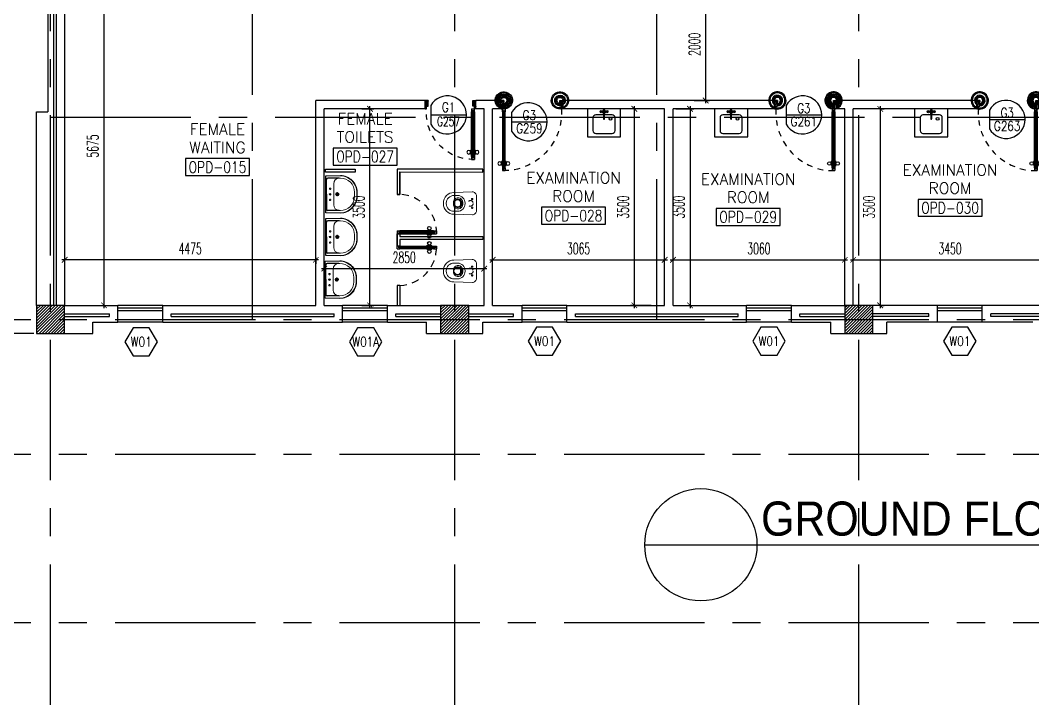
# Model space of a CAD drawing. Extents: x 417819.9 to 417911.9, y 43448 to 43539.2.
# Drawn here: x 417830.92 to 417848.96, y 43460.01 to 43472.2 of the extents above; entities that cross this region are included whole.
import ezdxf
from ezdxf.enums import TextEntityAlignment as Align

# ---------------------------------------------------------------- set-up
doc = ezdxf.new("R2010")
doc.units = 0
doc.header["$MEASUREMENT"] = 0
doc.header["$PDMODE"] = 3
doc.header["$PDSIZE"] = 0.1
for name, pattern in [('CENTERX2', [4, 2.5, -0.5, 0.5, -0.5]), ('DASHED', [0.75, 0.5, -0.25]), ('HIDDEN', [0.375, 0.25, -0.125]), ('HIDDEN2', [0.1875, 0.125, -0.0625])]:
    doc.linetypes.add(name, pattern=pattern)
doc.layers.get('0').update_dxf_attribs({"linetype": 'CONTINUOUS'})
doc.layers.get('DEFPOINTS').update_dxf_attribs({"linetype": 'CONTINUOUS'})
for name, color, linetype in [('A-JEERI', 3, 'CONTINUOUS'), ('AX-DIM', 4, 'CONTINUOUS'), ('AXES', 11, 'CENTERX2'), ('COL', 2, 'CONTINUOUS'), ('DIM', 4, 'CONTINUOUS'), ('DOOR', 4, 'CONTINUOUS'), ('DOOR-CR', 2, 'CONTINUOUS'), ('DOOR-NO', 3, 'CONTINUOUS'), ('FIX', 3, 'CONTINUOUS'), ('HAT', 8, 'CONTINUOUS'), ('INSUL', 7, 'CONTINUOUS'), ('ME-FIX', 3, 'CONTINUOUS'), ('PART', 9, 'CONTINUOUS'), ('RM-BOX', 2, 'CONTINUOUS'), ('RM-NAME', 2, 'CONTINUOUS'), ('RM-NO', 2, 'CONTINUOUS'), ('TXT', 2, 'CONTINUOUS'), ('TXT1', 2, 'CONTINUOUS'), ('WALL', 2, 'CONTINUOUS'), ('WIN', 5, 'CONTINUOUS'), ('WIN-BOX', 3, 'CONTINUOUS'), ('WIN-NO', 5, 'CONTINUOUS')]:
    doc.layers.add(name, color=color, linetype=linetype)
doc.styles.add('ROMANS', font='ROMANS.shx', dxfattribs={"width": 0.6})
doc.styles.add('TTXT', font='swisse.ttf', dxfattribs={"width": 0.6})
doc.dimstyles.new('STANDARD in', dxfattribs={"dimtxt": 0.2, "dimasz": 0.1, "dimexe": 0.07, "dimexo": 0.05, "dimgap": 0.1, "dimtad": 1, "dimdec": 0, "dimlfac": 1000, "dimzin": 0, "dimdsep": 46, "dimtxsty": 'ROMANS', "dimblk": 'ARCHTICK', "dimcen": 0.05, "dimdle": 0.05, "dimclrd": 4, "dimclre": 4, "dimclrt": 2, "dimadec": 0, "dimazin": 0, "dimtfac": 1, "dimtdec": 0, "dimtmove": 2, "dimatfit": 3, "dimfxl": 0, "dimtolj": 1, "dimtzin": 0, "dimarcsym": 0})

# ---------------------------------------------------------------- blocks, each defined once
blk = doc.blocks.new('_ARCHTICK')
at = {"color": 0, "linetype": 'ByBlock', "const_width": 0.15}
blk.add_lwpolyline([(-0.5, -0.5), (0.5, 0.5)], dxfattribs=at)
blk = doc.blocks.new('*D138')
at = {"layer": 'AX-DIM', "color": 4, "lineweight": -2}
for p, q in [((417821.305, 43466.574), (417821.305, 43525.994)), ((417831.157, 43525.944), (417821.235, 43525.944)), ((417831.157, 43466.624), (417821.235, 43466.624))]:
    blk.add_line(p, q, dxfattribs=at)
at = {"layer": 'DEFPOINTS', "color": 0}
for p in [(417821.305, 43525.944), (417831.207, 43525.944), (417831.207, 43466.624)]:
    blk.add_point(p, dxfattribs=at)
at = {"layer": 'AX-DIM', "color": 4, "lineweight": -2, "xscale": 0.1, "yscale": 0.1, "zscale": 0.1}
for p, rotation in [((417821.305, 43525.944), 90), ((417821.305, 43466.624), 270)]:
    blk.add_blockref('_ARCHTICK', p, dxfattribs=dict(at, rotation=rotation))
at = {"layer": 'AX-DIM', "color": 2, "insert": (417821.105, 43496.284), "char_height": 0.2, "attachment_point": 5, "rotation": 90, "style": 'ROMANS'}
blk.add_mtext('\\A1;59320', dxfattribs=at)
blk = doc.blocks.new('*D139')
at = {"layer": 'AX-DIM', "color": 4, "lineweight": -2}
for p, q in [((417831.157, 43466.624), (417821.235, 43466.624)), ((417821.305, 43461.349), (417821.305, 43466.674)), ((417829.71, 43461.399), (417821.235, 43461.399))]:
    blk.add_line(p, q, dxfattribs=at)
at = {"layer": 'DEFPOINTS', "color": 0}
for p in [(417821.305, 43466.624), (417831.207, 43466.624), (417829.76, 43461.399)]:
    blk.add_point(p, dxfattribs=at)
at = {"layer": 'AX-DIM', "color": 4, "lineweight": -2, "xscale": 0.1, "yscale": 0.1, "zscale": 0.1}
for p, rotation in [((417821.305, 43466.624), 90), ((417821.305, 43461.399), 270)]:
    blk.add_blockref('_ARCHTICK', p, dxfattribs=dict(at, rotation=rotation))
at = {"layer": 'AX-DIM', "color": 2, "insert": (417821.105, 43464.012), "char_height": 0.2, "attachment_point": 5, "rotation": 90, "style": 'ROMANS'}
blk.add_mtext('\\A1;5225', dxfattribs=at)
blk = doc.blocks.new('WW1')
at = {"layer": 'WIN-BOX'}
blk.add_lwpolyline([(144, -250), (289, 0), (144, 250), (-144, 250), (-289, 0), (-144, -250)], close=True, dxfattribs=at)
at = {"layer": 'WIN-NO', "style": 'ROMANS', "width": 0.8}
blk.add_attdef('W00', text='', height=170, dxfattribs=at).set_placement((0, 0), align=Align.MIDDLE)
blk = doc.blocks.new('*X130')
at = {"color": 0}
for p, q in [((24139, 10669), (24631, 11161)), ((24139, 10722), (24578, 11161)), ((24139, 10775), (24525, 11161)), ((24139, 10828), (24472, 11161)), ((24139, 10881), (24419, 11161)), ((24139, 10934), (24366, 11161)), ((24139, 10987), (24313, 11161)), ((24139, 11040), (24260, 11161)), ((24139, 11093), (24207, 11161)), ((24139, 11146), (24154, 11161)), ((24184, 10661), (24639, 11116)), ((24237, 10661), (24639, 11063)), ((24290, 10661), (24639, 11010)), ((24344, 10661), (24639, 10957)), ((24397, 10661), (24639, 10904)), ((24450, 10661), (24639, 10851)), ((24503, 10661), (24639, 10798)), ((24556, 10661), (24639, 10745)), ((24609, 10661), (24639, 10692))]:
    blk.add_line(p, q, dxfattribs=at)
blk = doc.blocks.new('COL50')
at = {"layer": 'COL'}
blk.add_lwpolyline([(-250, 250), (-250, -250), (250, -250), (250, 250)], close=True, dxfattribs=at)
blk = doc.blocks.new('*X129')
at = {"color": 0}
for p, q in [((31339, 10709), (31791, 11161)), ((31339, 10762), (31738, 11161)), ((31339, 10815), (31685, 11161)), ((31339, 10868), (31632, 11161)), ((31339, 10922), (31579, 11161)), ((31339, 10975), (31526, 11161)), ((31339, 11028), (31473, 11161)), ((31339, 11081), (31420, 11161)), ((31339, 11134), (31367, 11161)), ((31344, 10661), (31839, 11156)), ((31397, 10661), (31839, 11103)), ((31450, 10661), (31839, 11050)), ((31503, 10661), (31839, 10997)), ((31556, 10661), (31839, 10944)), ((31609, 10661), (31839, 10891)), ((31662, 10661), (31839, 10838)), ((31715, 10661), (31839, 10785)), ((31768, 10661), (31839, 10732)), ((31821, 10661), (31839, 10679))]:
    blk.add_line(p, q, dxfattribs=at)
blk = doc.blocks.new('RM1')
at = {"layer": 'RM-BOX'}
blk.add_lwpolyline([(570, -200), (-570, -200), (-570, -500), (570, -500)], close=True, dxfattribs=at)
at = {"layer": 'RM-NAME', "style": 'ROMANS'}
for tag, p in [('ROOMNAME1', (0, 324)), ('ROOMNAME2', (0, 0))]:
    blk.add_attdef(tag, text='', height=200, dxfattribs=at).set_placement(p, align=Align.MIDDLE)
at = {"layer": 'RM-NO', "style": 'ROMANS', "width": 0.8}
blk.add_attdef('ROOMNO', text='', height=200, dxfattribs=at).set_placement((0, -350), align=Align.MIDDLE)
blk = doc.blocks.new('WC')
at = {"layer": 'FIX', "lineweight": 20}
for p, q in [((339, 5), (339, -5)), ((395, 76), (490, 60)), ((475, 141), (538, 141)), ((534, 24), (540, 0)), ((540, 0), (534, -24)), ((674, 5), (674, -5)), ((490, -60), (395, -76)), ((538, -141), (475, -141)), ((213, -204), (210, -204))]:
    blk.add_line(p, q, dxfattribs=at)
at = {"layer": 'FIX', "linetype": 'Continuous', "lineweight": 20}
blk.add_line((420, -47), (420, 45), dxfattribs=at)
at = {"layer": 'FIX', "lineweight": 20}
for points in [[(210, -204, -0.414214), (137, -131), (137, 0), (137, 131, -0.414214), (210, 204)], [(727, -5), (727, 5, 0.414214), (538, 194), (210, 204)], [(727, 5), (727, -5, -0.414214), (538, -194), (210, -204)]]:
    blk.add_lwpolyline(points, format="xyb", dxfattribs=at)
at = {"layer": 'FIX', "linetype": 'HIDDEN2', "lineweight": 20, "ltscale": 0.3}
blk.add_circle((245, 0), 49.8, dxfattribs=at)
at = {"layer": 'FIX', "linetype": 'HIDDEN', "lineweight": 20, "ltscale": 0.05}
for centre in [(213, 78), (213, -77)]:
    blk.add_circle(centre, 11.6, dxfattribs=at)
at = {"layer": 'FIX', "lineweight": 20}
for centre, radius, start, end in [((475, 5), 136, 90, 180), ((464, -18), 82, 51.0758, 71.504), ((473, -7), 68.2, 27.1532, 51.0758), ((538, 5), 136, 360, 90), ((475, -5), 136, 180, 270), ((464, 18), 82, 288.496, 308.9242), ((473, 7), 68.2, 308.9242, 332.8468), ((538, -5), 136, 270, 0)]:
    blk.add_arc(centre, radius, start, end, dxfattribs=at)
at = {"layer": 'FIX', "linetype": 'Continuous', "lineweight": 20}
for centre, start, end in [((443, 46), 88.3879, 182.3338), ((442, -46), 177.6662, 271.6121)]:
    blk.add_arc(centre, 22.3, start, end, dxfattribs=at)
blk = doc.blocks.new('DOOR90')
at = {"layer": 'DOOR', "color": 7, "linetype": 'ByBlock'}
for p, q in [((-150, 0), (0, 0)), ((-150, 0), (-150, -25)), ((0, -50), (-114, 0)), ((0, -50), (-40, 0)), ((0, -50), (0, 0)), ((-1000, -25), (-1050, -25)), ((-1050, -75), (-1050, -25)), ((-1050, -25), (-1050, -75)), ((-1000, -75), (-1050, -75)), ((-1000, -42), (-1020, -42)), ((-1020, -42), (-1020, -58)), ((-1000, -58), (-1020, -58)), ((-1000, -25), (-1000, -42)), ((-1000, -58), (-1000, -75)), ((-878, -18), (-968, -18)), ((-968, -25), (-968, -18)), ((-968, -75), (-968, -82)), ((-878, -82), (-968, -82)), ((-955, -9), (-890, -9)), ((-955, -18), (-955, -9)), ((-955, -18), (-890, -18)), ((-955, -82), (-890, -82)), ((-955, -82), (-955, -91)), ((-955, -91), (-890, -91)), ((-890, -18), (-890, -9)), ((-890, -82), (-890, -91)), ((-878, -25), (-878, -18)), ((-878, -75), (-878, -82)), ((-200, -25), (-150, -25)), ((-200, -42), (-200, -25)), ((-180, -42), (-200, -42)), ((-200, -58), (-180, -58)), ((-200, -75), (-200, -58)), ((-150, -75), (-200, -75)), ((-180, -58), (-180, -42)), ((-150, -25), (-100, -25)), ((-150, -75), (-150, -25)), ((-100, -25), (-100, -50)), ((0, -50), (-100, -37)), ((-100, -50), (0, -50)), ((-150, -875), (-100, -875)), ((-150, -900), (-150, -875)), ((-150, -900), (0, -900)), ((0, -900), (-150, -900)), ((0, -850), (-114, -900)), ((-100, -875), (-100, -850)), ((0, -850), (-100, -863)), ((-100, -850), (0, -850)), ((0, -850), (-40, -900)), ((0, -850), (0, -900))]:
    blk.add_line(p, q, dxfattribs=at)
at = {"layer": 'DOOR', "linetype": 'ByBlock'}
for p, q in [((-200, -25), (-1000, -25)), ((-200, -42), (-1000, -42)), ((-200, -58), (-1000, -58)), ((-1000, -75), (-200, -75))]:
    blk.add_line(p, q, dxfattribs=at)
at = {"layer": 'DOOR', "color": 7, "linetype": 'ByBlock'}
for centre in [(-923, 24), (-923, -124)]:
    blk.add_circle(centre, 32.4, dxfattribs=at)
for centre, radius, start, end in [((0, -50), 154, 161.1053, 166.2858), ((0, -50), 94.4, 148.0182, 180), ((0, -50), 134, 158.1598, 169.28), ((0, -50), 114, 154.0838, 167.3774), ((0, -50), 74.4, 137.7764, 180), ((0, -50), 54.4, 113.2074, 180), ((0, -50), 34.4, 90, 180), ((0, -50), 14.4, 90, 180), ((0, -850), 154, 193.7142, 198.8947), ((0, -850), 134, 190.72, 201.8402), ((0, -850), 94.4, 180, 211.9818), ((0, -850), 74.4, 180, 222.2236), ((0, -850), 54.4, 180, 246.7926), ((0, -850), 34.4, 180, 270), ((0, -850), 14.4, 180, 270)]:
    blk.add_arc(centre, radius, start, end, dxfattribs=at)
at = {"layer": 'DOOR', "linetype": 'HIDDEN', "ltscale": 0.5}
blk.add_arc((-222, -50), 828, 178.2701, 275.003, dxfattribs=at)
blk = doc.blocks.new('A$C74DC60CF')
at = {"layer": 'DOOR', "color": 0, "linetype": 'ByBlock'}
for p, q in [((65, 1155), (65, 1090)), ((74, 1155), (65, 1155)), ((74, 1090), (65, 1090)), ((74, 1078), (74, 1168)), ((81, 1168), (74, 1168)), ((74, 1155), (74, 1090)), ((81, 1200), (81, 1250)), ((131, 1250), (81, 1250)), ((81, 1250), (131, 1250)), ((81, 1200), (98, 1200)), ((98, 1200), (98, 1220)), ((98, 1220), (114, 1220)), ((114, 1200), (114, 1220)), ((114, 1200), (131, 1200)), ((131, 1200), (131, 1250)), ((131, 1168), (138, 1168)), ((138, 1078), (138, 1168)), ((138, 1155), (138, 1090)), ((138, 1155), (147, 1155)), ((138, 1090), (147, 1090)), ((147, 1155), (147, 1090)), ((81, 1078), (74, 1078)), ((131, 1078), (138, 1078)), ((98, 200), (81, 200)), ((81, 200), (81, 150)), ((98, 180), (98, 200)), ((131, 200), (114, 200)), ((114, 200), (114, 180)), ((131, 150), (131, 200)), ((56, 150), (56, 0)), ((56, 150), (81, 150)), ((106, 0), (56, 0)), ((131, 150), (81, 150)), ((81, 150), (81, 100)), ((81, 100), (106, 100)), ((114, 180), (98, 180)), ((106, 100), (106, 0)), ((1131, 100), (1106, 100)), ((1106, 100), (1106, 0)), ((1131, 150), (1131, 100)), ((1156, 150), (1131, 150)), ((1156, 150), (1156, 0)), ((1156, 0), (1156, 150)), ((1106, 0), (1156, 0))]:
    blk.add_line(p, q, dxfattribs=at)
at = {"layer": 'DOOR', "linetype": 'ByBlock'}
for p, q in [((81, 200), (81, 1200)), ((98, 200), (98, 1200)), ((114, 200), (114, 1200)), ((131, 1200), (131, 200))]:
    blk.add_line(p, q, dxfattribs=at)
at = {"layer": 'DOOR', "color": 9, "linetype": 'ByBlock'}
for p, q in [((106, 0), (56, 114)), ((106, 0), (56, 40)), ((106, 0), (93, 100)), ((1106, 0), (1156, 114)), ((1106, 0), (1119, 100)), ((1106, 0), (1156, 40))]:
    blk.add_line(p, q, dxfattribs=at)
at = {"layer": 'DOOR', "color": 0, "linetype": 'ByBlock'}
for centre in [(32, 1123), (179, 1123)]:
    blk.add_circle(centre, 32.4, dxfattribs=at)
at = {"layer": 'DOOR', "linetype": 'HIDDEN', "ltscale": 0.5}
blk.add_arc((106, 223), 1028, 355.9414, 91.3941, dxfattribs=at)
at = {"layer": 'DOOR', "color": 9, "linetype": 'ByBlock'}
for centre, radius, start, end in [((106, 0), 154, 103.7142, 108.8947), ((106, 0), 134, 100.72, 111.8402), ((106, 0), 114, 102.6226, 115.9162), ((106, 0), 94.4, 90, 121.9818), ((106, 0), 74.4, 90, 132.2236), ((106, 0), 54.4, 90, 156.7926), ((106, 0), 34.4, 90, 180), ((106, 0), 14.4, 90, 180), ((1106, 0), 94.4, 58.0182, 90), ((1106, 0), 74.4, 47.7764, 90), ((1106, 0), 54.4, 23.2074, 90), ((1106, 0), 34.4, 0, 90), ((1106, 0), 14.4, 0, 90), ((1106, 0), 134, 68.1598, 79.28), ((1106, 0), 154, 71.1053, 76.2858)]:
    blk.add_arc(centre, radius, start, end, dxfattribs=at)
blk = doc.blocks.new('DD1')
at = {"layer": 'DOOR-CR'}
blk.add_line((-316, 0), (316, 0), dxfattribs=at)
blk.add_lwpolyline([(-316, -166, 3.820224), (-316, 166)], format="xyb", close=True, dxfattribs=at)
at = {"layer": 'DOOR-NO', "color": 255, "style": 'ROMANS'}
for tag, width, p in [('G', 0.8, (-22, 156)), ('0000', 0.7, (-22, -136))]:
    blk.add_attdef(tag, text='', height=196, dxfattribs=dict(at, width=width)).set_placement(p, align=Align.MIDDLE)
blk = doc.blocks.new('*X128')
at = {"color": 0}
for p, q in [((38539, 10697), (39003, 11161)), ((38539, 10750), (38950, 11161)), ((38539, 10803), (38897, 11161)), ((38539, 10856), (38844, 11161)), ((38539, 10909), (38791, 11161)), ((38539, 10962), (38738, 11161)), ((38539, 11015), (38685, 11161)), ((38539, 11068), (38632, 11161)), ((38539, 11121), (38579, 11161)), ((38556, 10661), (39039, 11144)), ((38609, 10661), (39039, 11091)), ((38662, 10661), (39039, 11038)), ((38715, 10661), (39039, 10985)), ((38768, 10661), (39039, 10932)), ((38822, 10661), (39039, 10879)), ((38875, 10661), (39039, 10826)), ((38928, 10661), (39039, 10773)), ((38981, 10661), (39039, 10720)), ((39034, 10661), (39039, 10667))]:
    blk.add_line(p, q, dxfattribs=at)
blk = doc.blocks.new('W')
at = {"layer": 'WIN-NO'}
blk.add_blockref('WW1', (0, -337), dxfattribs=at).add_auto_attribs({'W00': 'W01'})
blk = doc.blocks.new('LAV-003')
at = {"layer": 'FIX', "linetype": 'ByBlock'}
blk.add_line((-328, -25), (328, -25), dxfattribs=at)
at = {"layer": 'FIX', "linetype": 'Continuous', "lineweight": 20}
for p, q in [((-328, -285), (-328, -25)), ((0, -165), (-187, -165)), ((0, -165), (187, -165)), ((328, -285), (328, -25)), ((-288, -285), (-288, -265)), ((287, -285), (287, -265)), ((0, -535), (-38, -535)), ((0, -535), (38, -535)), ((0, -575), (-38, -575)), ((0, -575), (38, -575))]:
    blk.add_line(p, q, dxfattribs=at)
at = {"layer": 'FIX', "linetype": 'ByBlock', "ltscale": 0.3}
for p, q in [((-288, -265), (-288, -60)), ((0, -35), (-262, -35)), ((0, -35), (262, -35)), ((287, -265), (287, -60))]:
    blk.add_line(p, q, dxfattribs=at)
at = {"layer": 'FIX', "lineweight": 20}
for p, q in [((-16, -101), (15, -101)), ((0, -85), (0, -116))]:
    blk.add_line(p, q, dxfattribs=at)
at = {"layer": 'FIX', "linetype": 'DASHED', "lineweight": 20, "ltscale": 0.04}
for p, q in [((-36, -230), (37, -230)), ((0, -194), (0, -266))]:
    blk.add_line(p, q, dxfattribs=at)
at = {"layer": 'FIX', "linetype": 'Continuous', "lineweight": 20}
blk.add_lwpolyline([(295, -25), (0, -25), (-328, -25), (-334, -285, 0.414214), (-38, -582), (0, -582), (38, -582, 0.414214), (334, -285), (328, -25), (0, -25)], format="xyb", dxfattribs=at)
at = {"layer": 'FIX', "linetype": 'HIDDEN', "lineweight": 20, "ltscale": 0.05}
for centre in [(-100, -101), (100, -101)]:
    blk.add_circle(centre, 12.4, dxfattribs=at)
at = {"layer": 'FIX', "lineweight": 20}
for centre, radius in [((0, -101), 15.5), ((0, -230), 29.5), ((0, -230), 22.5)]:
    blk.add_circle(centre, radius, dxfattribs=at)
at = {"layer": 'FIX', "linetype": 'ByBlock', "ltscale": 0.3}
for centre, start, end in [((-262, -60), 90, 180), ((262, -60), 0, 90)]:
    blk.add_arc(centre, 25, start, end, dxfattribs=at)
at = {"layer": 'FIX', "linetype": 'Continuous', "lineweight": 20}
for centre, radius, start, end in [((-187, -265), 100, 90, 180), ((187, -265), 100, 0, 90), ((-38, -285), 290, 180, 270), ((-38, -285), 250, 180, 270), ((38, -285), 290, 270, 0), ((38, -285), 250, 270, 0)]:
    blk.add_arc(centre, radius, start, end, dxfattribs=at)
blk = doc.blocks.new('*D350')
at = {"layer": 'DEFPOINTS', "color": 0}
for p in [(417831.707, 43468.022), (417831.707, 43467.935), (417836.182, 43468.022)]:
    blk.add_point(p, dxfattribs=at)
at = {"layer": 'DIM', "color": 4, "lineweight": -2}
for p, q in [((417836.232, 43467.935), (417831.657, 43467.935)), ((417831.707, 43467.972), (417831.707, 43467.865)), ((417836.182, 43467.972), (417836.182, 43467.865))]:
    blk.add_line(p, q, dxfattribs=at)
at = {"layer": 'DIM', "color": 4, "lineweight": -2, "xscale": 0.1, "yscale": 0.1, "zscale": 0.1, "rotation": 180}
blk.add_blockref('_ARCHTICK', (417831.707, 43467.935), dxfattribs=at)
at = {"layer": 'DIM', "color": 4, "lineweight": -2, "xscale": 0.1, "yscale": 0.1, "zscale": 0.1}
blk.add_blockref('_ARCHTICK', (417836.182, 43467.935), dxfattribs=at)
at = {"layer": 'DIM', "color": 2, "insert": (417833.944, 43468.135), "char_height": 0.2, "attachment_point": 5, "style": 'ROMANS'}
blk.add_mtext('\\A1;4475', dxfattribs=at)
blk = doc.blocks.new('*D501')
at = {"layer": 'DEFPOINTS', "color": 0}
for p in [(417839.182, 43467.779), (417836.332, 43467.333), (417839.182, 43467.355)]:
    blk.add_point(p, dxfattribs=at)
at = {"layer": 'DIM', "color": 4, "lineweight": -2}
for p, q in [((417836.282, 43467.779), (417839.232, 43467.779)), ((417836.332, 43467.383), (417836.332, 43467.849)), ((417839.182, 43467.405), (417839.182, 43467.849))]:
    blk.add_line(p, q, dxfattribs=at)
at = {"layer": 'DIM', "color": 4, "lineweight": -2, "xscale": 0.1, "yscale": 0.1, "zscale": 0.1, "rotation": 180}
blk.add_blockref('_ARCHTICK', (417836.332, 43467.779), dxfattribs=at)
at = {"layer": 'DIM', "color": 4, "lineweight": -2, "xscale": 0.1, "yscale": 0.1, "zscale": 0.1}
blk.add_blockref('_ARCHTICK', (417839.182, 43467.779), dxfattribs=at)
at = {"layer": 'DIM', "color": 2, "insert": (417837.757, 43467.979), "char_height": 0.2, "attachment_point": 5, "style": 'ROMANS'}
blk.add_mtext('\\A1;2850', dxfattribs=at)
blk = doc.blocks.new('*D351')
at = {"layer": 'DEFPOINTS', "color": 0}
for p in [(417831.877, 43472.799), (417831.877, 43467.124), (417832.408, 43467.124)]:
    blk.add_point(p, dxfattribs=at)
at = {"layer": 'DIM', "color": 4, "lineweight": -2}
for p, q in [((417831.927, 43472.799), (417832.478, 43472.799)), ((417832.408, 43472.849), (417832.408, 43467.074)), ((417831.927, 43467.124), (417832.478, 43467.124))]:
    blk.add_line(p, q, dxfattribs=at)
at = {"layer": 'DIM', "color": 4, "lineweight": -2, "xscale": 0.1, "yscale": 0.1, "zscale": 0.1}
for p, rotation in [((417832.408, 43472.799), 90), ((417832.408, 43467.124), 270)]:
    blk.add_blockref('_ARCHTICK', p, dxfattribs=dict(at, rotation=rotation))
at = {"layer": 'DIM', "color": 2, "insert": (417832.208, 43469.962), "char_height": 0.2, "attachment_point": 5, "rotation": 90, "style": 'ROMANS'}
blk.add_mtext('\\A1;5675', dxfattribs=at)
blk = doc.blocks.new('*D352')
at = {"layer": 'DEFPOINTS', "color": 0}
for p in [(417836.954, 43470.624), (417837.147, 43470.624), (417836.954, 43467.124)]:
    blk.add_point(p, dxfattribs=at)
at = {"layer": 'DIM', "color": 4, "lineweight": -2}
for p, q in [((417837.004, 43470.624), (417837.217, 43470.624)), ((417837.147, 43467.074), (417837.147, 43470.674)), ((417837.004, 43467.124), (417837.217, 43467.124))]:
    blk.add_line(p, q, dxfattribs=at)
at = {"layer": 'DIM', "color": 4, "lineweight": -2, "xscale": 0.1, "yscale": 0.1, "zscale": 0.1}
for p, rotation in [((417837.147, 43470.624), 90), ((417837.147, 43467.124), 270)]:
    blk.add_blockref('_ARCHTICK', p, dxfattribs=dict(at, rotation=rotation))
at = {"layer": 'DIM', "color": 2, "insert": (417836.947, 43468.874), "char_height": 0.2, "attachment_point": 5, "rotation": 90, "style": 'ROMANS'}
blk.add_mtext('\\A1;3500', dxfattribs=at)
blk = doc.blocks.new('*D503')
at = {"layer": 'DEFPOINTS', "color": 0}
for p in [(417842.397, 43467.935), (417842.397, 43467.678), (417839.332, 43467.124)]:
    blk.add_point(p, dxfattribs=at)
at = {"layer": 'DIM', "color": 4, "lineweight": -2}
for p, q in [((417839.282, 43467.935), (417842.447, 43467.935)), ((417839.332, 43467.174), (417839.332, 43468.005)), ((417842.397, 43467.728), (417842.397, 43468.005))]:
    blk.add_line(p, q, dxfattribs=at)
at = {"layer": 'DIM', "color": 4, "lineweight": -2, "xscale": 0.1, "yscale": 0.1, "zscale": 0.1, "rotation": 180}
blk.add_blockref('_ARCHTICK', (417839.332, 43467.935), dxfattribs=at)
at = {"layer": 'DIM', "color": 4, "lineweight": -2, "xscale": 0.1, "yscale": 0.1, "zscale": 0.1}
blk.add_blockref('_ARCHTICK', (417842.397, 43467.935), dxfattribs=at)
at = {"layer": 'DIM', "color": 2, "insert": (417840.864, 43468.135), "char_height": 0.2, "attachment_point": 5, "style": 'ROMANS'}
blk.add_mtext('\\A1;3065', dxfattribs=at)
blk = doc.blocks.new('*D502')
at = {"layer": 'DEFPOINTS', "color": 0}
for p in [(417842.207, 43470.624), (417841.857, 43467.124), (417842.207, 43467.124)]:
    blk.add_point(p, dxfattribs=at)
at = {"layer": 'DIM', "color": 4, "lineweight": -2}
for p, q in [((417842.157, 43470.624), (417841.787, 43470.624)), ((417841.857, 43470.674), (417841.857, 43467.074)), ((417842.157, 43467.124), (417841.787, 43467.124))]:
    blk.add_line(p, q, dxfattribs=at)
at = {"layer": 'DIM', "color": 4, "lineweight": -2, "xscale": 0.1, "yscale": 0.1, "zscale": 0.1}
for p, rotation in [((417841.857, 43470.624), 90), ((417841.857, 43467.124), 270)]:
    blk.add_blockref('_ARCHTICK', p, dxfattribs=dict(at, rotation=rotation))
at = {"layer": 'DIM', "color": 2, "insert": (417841.657, 43468.874), "char_height": 0.2, "attachment_point": 5, "rotation": 90, "style": 'ROMANS'}
blk.add_mtext('\\A1;3500', dxfattribs=at)
blk = doc.blocks.new('*D353')
at = {"layer": 'DEFPOINTS', "color": 0}
for p in [(417842.547, 43470.624), (417842.547, 43467.124), (417842.85, 43467.124)]:
    blk.add_point(p, dxfattribs=at)
at = {"layer": 'DIM', "color": 4, "lineweight": -2}
for p, q in [((417842.597, 43470.624), (417842.92, 43470.624)), ((417842.85, 43470.674), (417842.85, 43467.074)), ((417842.597, 43467.124), (417842.92, 43467.124))]:
    blk.add_line(p, q, dxfattribs=at)
at = {"layer": 'DIM', "color": 4, "lineweight": -2, "xscale": 0.1, "yscale": 0.1, "zscale": 0.1}
for p, rotation in [((417842.85, 43470.624), 90), ((417842.85, 43467.124), 270)]:
    blk.add_blockref('_ARCHTICK', p, dxfattribs=dict(at, rotation=rotation))
at = {"layer": 'DIM', "color": 2, "insert": (417842.65, 43468.874), "char_height": 0.2, "attachment_point": 5, "rotation": 90, "style": 'ROMANS'}
blk.add_mtext('\\A1;3500', dxfattribs=at)
blk = doc.blocks.new('*D504')
at = {"layer": 'DEFPOINTS', "color": 0}
for p in [(417845.607, 43467.935), (417842.547, 43467.584), (417845.607, 43467.282)]:
    blk.add_point(p, dxfattribs=at)
at = {"layer": 'DIM', "color": 4, "lineweight": -2}
for p, q in [((417842.497, 43467.935), (417845.657, 43467.935)), ((417842.547, 43467.634), (417842.547, 43468.005)), ((417845.607, 43467.332), (417845.607, 43468.005))]:
    blk.add_line(p, q, dxfattribs=at)
at = {"layer": 'DIM', "color": 4, "lineweight": -2, "xscale": 0.1, "yscale": 0.1, "zscale": 0.1, "rotation": 180}
blk.add_blockref('_ARCHTICK', (417842.547, 43467.935), dxfattribs=at)
at = {"layer": 'DIM', "color": 4, "lineweight": -2, "xscale": 0.1, "yscale": 0.1, "zscale": 0.1}
blk.add_blockref('_ARCHTICK', (417845.607, 43467.935), dxfattribs=at)
at = {"layer": 'DIM', "color": 2, "insert": (417844.077, 43468.135), "char_height": 0.2, "attachment_point": 5, "style": 'ROMANS'}
blk.add_mtext('\\A1;3060', dxfattribs=at)
blk = doc.blocks.new('*D354')
at = {"layer": 'DEFPOINTS', "color": 0}
for p in [(417849.207, 43467.935), (417845.757, 43467.591), (417849.207, 43467.591)]:
    blk.add_point(p, dxfattribs=at)
at = {"layer": 'DIM', "color": 4, "lineweight": -2}
for p, q in [((417845.707, 43467.935), (417849.257, 43467.935)), ((417845.757, 43467.641), (417845.757, 43468.005)), ((417849.207, 43467.641), (417849.207, 43468.005))]:
    blk.add_line(p, q, dxfattribs=at)
at = {"layer": 'DIM', "color": 4, "lineweight": -2, "xscale": 0.1, "yscale": 0.1, "zscale": 0.1, "rotation": 180}
blk.add_blockref('_ARCHTICK', (417845.757, 43467.935), dxfattribs=at)
at = {"layer": 'DIM', "color": 4, "lineweight": -2, "xscale": 0.1, "yscale": 0.1, "zscale": 0.1}
blk.add_blockref('_ARCHTICK', (417849.207, 43467.935), dxfattribs=at)
at = {"layer": 'DIM', "color": 2, "insert": (417847.482, 43468.135), "char_height": 0.2, "attachment_point": 5, "style": 'ROMANS'}
blk.add_mtext('\\A1;3450', dxfattribs=at)
blk = doc.blocks.new('*D355')
at = {"layer": 'DEFPOINTS', "color": 0}
for p in [(417846.199, 43470.624), (417846.199, 43467.124), (417846.238, 43467.124)]:
    blk.add_point(p, dxfattribs=at)
at = {"layer": 'DIM', "color": 4, "lineweight": -2}
for p, q in [((417846.238, 43470.674), (417846.238, 43467.074)), ((417846.249, 43470.624), (417846.308, 43470.624)), ((417846.249, 43467.124), (417846.308, 43467.124))]:
    blk.add_line(p, q, dxfattribs=at)
at = {"layer": 'DIM', "color": 4, "lineweight": -2, "xscale": 0.1, "yscale": 0.1, "zscale": 0.1}
for p, rotation in [((417846.238, 43470.624), 90), ((417846.238, 43467.124), 270)]:
    blk.add_blockref('_ARCHTICK', p, dxfattribs=dict(at, rotation=rotation))
at = {"layer": 'DIM', "color": 2, "insert": (417846.038, 43468.874), "char_height": 0.2, "attachment_point": 5, "rotation": 90, "style": 'ROMANS'}
blk.add_mtext('\\A1;3500', dxfattribs=at)
blk = doc.blocks.new('A$C180A3EE7')
at = {"layer": 'ME-FIX'}
blk.add_lwpolyline([(0.593, 0), (0.593, 0.5), (0, 0.5), (0, 0)], dxfattribs=at)
blk.add_lwpolyline([(0.309, 0.107), (0.443, 0.107, 0.414214), (0.493, 0.157), (0.493, 0.388, 0.414214), (0.443, 0.438), (0.15, 0.438, 0.414214), (0.1, 0.388), (0.1, 0.157, 0.414214), (0.15, 0.107), (0.284, 0.107)], format="xyb", dxfattribs=at)
blk.add_lwpolyline([(0.28, 0.019), (0.312, 0.019), (0.306, 0.174, 1), (0.286, 0.174)], format="xyb", close=True, dxfattribs=at)
for centre, radius in [((0.182, 0.177), 0.0255), ((0.247, 0.05), 0.0217), ((0.247, 0.05), 0.014), ((0.346, 0.05), 0.0217), ((0.346, 0.05), 0.014)]:
    blk.add_circle(centre, radius, dxfattribs=at)
blk = doc.blocks.new('A$C16F26542')
at = {"layer": 'COL', "xscale": 0.001000000047497451, "yscale": 0.0009999999892897904, "zscale": 0.001}
blk.add_blockref('COL50', (0.25, 0.25), dxfattribs=at)
blk = doc.blocks.new('*D710')
at = {"layer": 'DEFPOINTS', "color": 0}
for p in [(417842.874, 43472.774), (417843.129, 43472.774), (417842.874, 43470.774)]:
    blk.add_point(p, dxfattribs=at)
at = {"layer": 'DIM', "color": 4, "lineweight": -2}
for p, q in [((417842.924, 43472.774), (417843.199, 43472.774)), ((417843.129, 43470.724), (417843.129, 43472.824)), ((417842.924, 43470.774), (417843.199, 43470.774))]:
    blk.add_line(p, q, dxfattribs=at)
at = {"layer": 'DIM', "color": 4, "lineweight": -2, "xscale": 0.1, "yscale": 0.1, "zscale": 0.1}
for p, rotation in [((417843.129, 43472.774), 90), ((417843.129, 43470.774), 270)]:
    blk.add_blockref('_ARCHTICK', p, dxfattribs=dict(at, rotation=rotation))
at = {"layer": 'DIM', "color": 2, "insert": (417842.929, 43471.774), "char_height": 0.2, "attachment_point": 5, "rotation": 90, "style": 'ROMANS'}
blk.add_mtext('\\A1;2000', dxfattribs=at)

msp = doc.modelspace()

# ---------------------------------------------------------------- linework, layer by layer
at = {"layer": 'AXES'}
for p, q in [((417831.4566, 43460.01), (417831.4566, 43538.4875)), ((417838.6566, 43460.01), (417838.6566, 43538.4875)), ((417845.8566, 43460.01), (417845.8566, 43538.4875)), ((417835.0566, 43466.8743), (417835.0566, 43525.6943)), ((417842.2566, 43466.8743), (417842.2566, 43525.6943)), ((417831.4566, 43470.4743), (417889.6966, 43470.4743)), ((417820.6052, 43466.8743), (417890.8966, 43466.8743)), ((417820.6052, 43464.4743), (417889.6966, 43464.4743)), ((417820.6052, 43464.4743), (417898.0966, 43464.4743)), ((417820.6052, 43461.4743), (417887.8966, 43461.4743)), ((417820.6052, 43461.4743), (417887.8966, 43461.4743))]:
    msp.add_line(p, q, dxfattribs=at)
at = {"layer": 'DOOR', "color": 9, "linetype": 'ByBlock'}
for p, q in [((417837.6316, 43468.4493), (417837.6816, 43468.4493)), ((417837.6316, 43468.4493), (417837.6316, 43468.3993)), ((417837.6816, 43468.4323), (417837.6616, 43468.4323)), ((417837.6616, 43468.4323), (417837.6616, 43468.4163)), ((417837.6616, 43468.4163), (417837.6816, 43468.4163)), ((417838.2816, 43468.4493), (417837.6816, 43468.4493)), ((417837.6816, 43468.4493), (417837.6816, 43468.4323)), ((417837.6816, 43468.4323), (417838.2816, 43468.4323)), ((417837.6816, 43468.4163), (417838.2816, 43468.4163)), ((417837.6816, 43468.4163), (417837.6816, 43468.3993)), ((417838.1593, 43468.4565), (417838.2493, 43468.4565)), ((417838.1593, 43468.4493), (417838.1593, 43468.4565)), ((417838.2367, 43468.4655), (417838.1719, 43468.4655)), ((417838.1719, 43468.4565), (417838.1719, 43468.4655)), ((417838.2367, 43468.4565), (417838.1719, 43468.4565)), ((417838.2367, 43468.4565), (417838.2367, 43468.4655)), ((417838.2493, 43468.4493), (417838.2493, 43468.4565)), ((417838.2816, 43468.4493), (417838.3316, 43468.4493)), ((417838.2816, 43468.4323), (417838.2816, 43468.4493)), ((417838.2816, 43468.4323), (417838.3016, 43468.4323)), ((417838.2816, 43468.4163), (417838.3016, 43468.4163)), ((417838.2816, 43468.3993), (417838.2816, 43468.4163)), ((417838.3016, 43468.4163), (417838.3016, 43468.4323)), ((417838.3316, 43468.4493), (417838.3316, 43468.3993)), ((417838.3316, 43468.3993), (417838.3316, 43468.4493)), ((417837.6816, 43468.3993), (417838.2816, 43468.3993)), ((417838.1593, 43468.3993), (417838.1593, 43468.3921)), ((417838.1593, 43468.3921), (417838.2493, 43468.3921)), ((417838.2367, 43468.3921), (417838.1719, 43468.3921)), ((417838.1719, 43468.3921), (417838.1719, 43468.3831)), ((417838.2367, 43468.3831), (417838.1719, 43468.3831)), ((417838.2367, 43468.3921), (417838.2367, 43468.3831)), ((417838.2493, 43468.3993), (417838.2493, 43468.3921)), ((417838.2816, 43468.3993), (417838.3316, 43468.3993)), ((417837.6316, 43468.1308), (417837.6316, 43468.1808)), ((417837.6316, 43468.1308), (417837.6816, 43468.1308)), ((417837.6616, 43468.1638), (417837.6816, 43468.1638)), ((417837.6616, 43468.1478), (417837.6616, 43468.1638)), ((417837.6816, 43468.1478), (417837.6616, 43468.1478)), ((417837.6816, 43468.1808), (417838.2816, 43468.1808)), ((417837.6816, 43468.1638), (417837.6816, 43468.1808)), ((417837.6816, 43468.1638), (417838.2816, 43468.1638)), ((417837.6816, 43468.1478), (417838.2816, 43468.1478)), ((417837.6816, 43468.1308), (417837.6816, 43468.1478)), ((417838.2816, 43468.1308), (417837.6816, 43468.1308)), ((417838.1593, 43468.188), (417838.2493, 43468.188)), ((417838.1593, 43468.1808), (417838.1593, 43468.188)), ((417838.1593, 43468.1308), (417838.1593, 43468.1236)), ((417838.1593, 43468.1236), (417838.2493, 43468.1236)), ((417838.2367, 43468.197), (417838.1719, 43468.197)), ((417838.1719, 43468.188), (417838.1719, 43468.197)), ((417838.2367, 43468.188), (417838.1719, 43468.188)), ((417838.2367, 43468.1236), (417838.1719, 43468.1236)), ((417838.1719, 43468.1236), (417838.1719, 43468.1146)), ((417838.2367, 43468.1146), (417838.1719, 43468.1146)), ((417838.2367, 43468.188), (417838.2367, 43468.197)), ((417838.2367, 43468.1236), (417838.2367, 43468.1146)), ((417838.2493, 43468.1808), (417838.2493, 43468.188)), ((417838.2493, 43468.1308), (417838.2493, 43468.1236)), ((417838.2816, 43468.1808), (417838.3316, 43468.1808)), ((417838.2816, 43468.1808), (417838.2816, 43468.1638)), ((417838.2816, 43468.1638), (417838.3016, 43468.1638)), ((417838.2816, 43468.1478), (417838.3016, 43468.1478)), ((417838.2816, 43468.1478), (417838.2816, 43468.1308)), ((417838.2816, 43468.1308), (417838.3316, 43468.1308)), ((417838.3016, 43468.1638), (417838.3016, 43468.1478)), ((417838.3316, 43468.1308), (417838.3316, 43468.1808)), ((417838.3316, 43468.1808), (417838.3316, 43468.1308))]:
    msp.add_line(p, q, dxfattribs=at)
at = {"layer": 'DOOR', "color": 0, "linetype": 'ByBlock'}
for p, q in [((417837.6816, 43468.3993), (417837.6316, 43468.3993)), ((417837.6816, 43468.1808), (417837.6316, 43468.1808))]:
    msp.add_line(p, q, dxfattribs=at)
at = {"layer": 'DOOR', "color": 9, "linetype": 'ByBlock'}
for centre in [(417838.2043, 43468.4979), (417838.2043, 43468.3508), (417838.2043, 43468.2293), (417838.2043, 43468.0823)]:
    msp.add_circle(centre, 0.0324, dxfattribs=at)
at = {"layer": 'DOOR', "color": 9, "linetype": 'HIDDEN', "ltscale": 0.5}
for centre, start, end in [((417837.6566, 43468.4243), 357.8789, 87.8789), ((417837.6566, 43468.1558), 272.1211, 2.1211)]:
    msp.add_arc(centre, 0.6755, start, end, dxfattribs=at)
at = {"layer": 'INSUL'}
for p, q in [((417831.5066, 43473.8243), (417831.5066, 43467.1243)), ((417831.5566, 43473.8243), (417831.5566, 43467.1243)), ((417831.7066, 43466.9743), (417832.5066, 43466.9743)), ((417832.5066, 43466.9243), (417832.5066, 43466.9743)), ((417833.6066, 43466.9743), (417836.5066, 43466.9743)), ((417833.6066, 43466.9243), (417833.6066, 43466.9743)), ((417836.5066, 43466.9243), (417836.5066, 43466.9743)), ((417837.6066, 43466.9743), (417838.4066, 43466.9743)), ((417837.6066, 43466.9243), (417837.6066, 43466.9743)), ((417838.9066, 43466.9743), (417839.7066, 43466.9743)), ((417839.7066, 43466.9243), (417839.7066, 43466.9743)), ((417840.8066, 43466.9743), (417843.7066, 43466.9743)), ((417840.8066, 43466.9243), (417840.8066, 43466.9743)), ((417843.7066, 43466.9243), (417843.7066, 43466.9743)), ((417844.8066, 43466.9743), (417845.6066, 43466.9743)), ((417844.8066, 43466.9243), (417844.8066, 43466.9743)), ((417847.1066, 43466.9743), (417846.1066, 43466.9743)), ((417847.1066, 43466.9243), (417847.1066, 43466.9743)), ((417849.2066, 43466.9743), (417848.2066, 43466.9743)), ((417848.2066, 43466.9243), (417848.2066, 43466.9743)), ((417831.7066, 43466.9243), (417832.5066, 43466.9243)), ((417833.6066, 43466.9243), (417836.5066, 43466.9243)), ((417837.6066, 43466.9243), (417838.4066, 43466.9243)), ((417838.9066, 43466.9243), (417839.7066, 43466.9243)), ((417840.8066, 43466.9243), (417843.7066, 43466.9243)), ((417844.8066, 43466.9243), (417845.6066, 43466.9243)), ((417847.1066, 43466.9243), (417846.1066, 43466.9243)), ((417849.2066, 43466.9243), (417848.2066, 43466.9243))]:
    msp.add_line(p, q, dxfattribs=at)
at = {"layer": 'PART'}
for p, q in [((417836.8816, 43469.5493), (417836.8816, 43469.4993)), ((417837.6316, 43469.5493), (417837.6316, 43469.0993)), ((417837.6816, 43469.4993), (417837.6816, 43469.0993)), ((417837.6816, 43469.0993), (417837.6316, 43469.0993)), ((417837.6316, 43468.3993), (417837.6316, 43468.1808)), ((417837.6816, 43468.3993), (417837.6316, 43468.3993)), ((417837.6816, 43468.3993), (417837.6816, 43468.3493)), ((417837.6816, 43468.2993), (417837.6816, 43468.1808)), ((417837.6816, 43468.1808), (417837.6316, 43468.1808)), ((417837.6816, 43467.4808), (417837.6316, 43467.4808)), ((417837.6316, 43467.4808), (417837.6316, 43467.1243)), ((417837.6816, 43467.4808), (417837.6816, 43467.1243))]:
    msp.add_line(p, q, dxfattribs=at)
for points in [[(417836.3546, 43469.5493), (417836.8816, 43469.5493), (417836.8816, 43469.4993), (417836.3546, 43469.4993)], [(417837.6316, 43469.0993), (417837.6816, 43469.0993), (417837.6816, 43469.5003), (417839.1586, 43469.4993), (417839.1586, 43469.5493), (417837.6316, 43469.5493)]]:
    msp.add_lwpolyline(points, close=True, dxfattribs=at)
msp.add_lwpolyline([(417839.1586, 43468.3493), (417839.1586, 43468.2993), (417837.6816, 43468.2993), (417837.6816, 43468.1808), (417837.6316, 43468.1808), (417837.6316, 43468.3993), (417837.6816, 43468.3993), (417837.6816, 43468.3493), (417839.1586, 43468.3493)], dxfattribs=at)
at = {"layer": 'TXT', "color": 6}
msp.add_line((417842.0425, 43462.8594), (417857.46, 43462.8594), dxfattribs=at)
msp.add_circle((417843.0425, 43462.8594), 1, dxfattribs=at)
at = {"layer": 'WALL'}
for p, q in [((417831.4066, 43473.5743), (417831.4066, 43470.5743)), ((417831.7066, 43472.7993), (417831.7066, 43467.1243)), ((417836.1816, 43467.1243), (417836.1816, 43470.7743)), ((417838.1316, 43470.7743), (417836.1816, 43470.7743)), ((417838.1316, 43470.6243), (417838.1316, 43470.7743)), ((417839.4816, 43470.7743), (417839.0316, 43470.7743)), ((417839.0316, 43470.6243), (417839.0316, 43470.7743)), ((417839.4816, 43470.6243), (417839.4816, 43470.7743)), ((417844.3566, 43470.7743), (417840.5816, 43470.7743)), ((417840.5816, 43470.6243), (417840.5816, 43470.7743)), ((417844.3566, 43470.6243), (417844.3566, 43470.7743)), ((417847.9566, 43470.7743), (417845.4566, 43470.7743)), ((417845.4566, 43470.6243), (417845.4566, 43470.7743)), ((417847.9566, 43470.6243), (417847.9566, 43470.7743)), ((417836.3316, 43467.1243), (417836.3316, 43470.6243)), ((417838.1316, 43470.6243), (417836.3316, 43470.6243)), ((417836.3316, 43470.4743), (417836.3316, 43470.6243)), ((417839.1816, 43470.6243), (417839.0316, 43470.6243)), ((417839.1816, 43467.1243), (417839.1816, 43470.6243)), ((417839.3316, 43467.1243), (417839.3316, 43470.6243)), ((417839.4816, 43470.6243), (417839.3316, 43470.6243)), ((417839.4816, 43470.6243), (417839.3316, 43470.6243)), ((417842.3966, 43470.6243), (417840.5816, 43470.6243)), ((417842.3966, 43467.1243), (417842.3966, 43470.6243)), ((417842.5466, 43467.1243), (417842.5466, 43470.6243)), ((417844.3566, 43470.6243), (417842.5466, 43470.6243)), ((417845.6066, 43470.6243), (417845.4566, 43470.6243)), ((417845.6066, 43467.1243), (417845.6066, 43470.6243)), ((417845.7566, 43467.1243), (417845.7566, 43470.6243)), ((417847.9566, 43470.6243), (417845.7566, 43470.6243)), ((417831.2066, 43470.5743), (417831.4066, 43470.5743)), ((417831.2066, 43467.1243), (417831.2066, 43470.5743)), ((417831.7066, 43467.1243), (417832.6566, 43467.1243)), ((417832.6566, 43466.8243), (417832.6566, 43467.1243)), ((417833.4566, 43467.1243), (417836.1816, 43467.1243)), ((417833.4566, 43466.8243), (417833.4566, 43467.1243)), ((417836.3316, 43467.1243), (417836.6566, 43467.1243)), ((417836.3316, 43467.1243), (417836.6566, 43467.1243)), ((417836.6566, 43466.8243), (417836.6566, 43467.1243)), ((417837.4566, 43466.8243), (417837.4566, 43467.1243)), ((417837.4566, 43467.1243), (417838.4066, 43467.1243)), ((417838.9066, 43467.1243), (417839.1816, 43467.1243)), ((417839.3316, 43467.1243), (417839.8566, 43467.1243)), ((417839.8566, 43466.8243), (417839.8566, 43467.1243)), ((417840.6566, 43467.1243), (417842.3966, 43467.1243)), ((417840.6566, 43466.8243), (417840.6566, 43467.1243)), ((417842.5466, 43467.1243), (417843.8566, 43467.1243)), ((417843.8566, 43466.8243), (417843.8566, 43467.1243)), ((417844.6566, 43467.1243), (417845.6066, 43467.1243)), ((417844.6566, 43466.8243), (417844.6566, 43467.1243)), ((417847.2566, 43467.1243), (417846.1066, 43467.1243)), ((417847.2566, 43466.8243), (417847.2566, 43467.1243)), ((417849.2066, 43467.1243), (417848.0566, 43467.1243)), ((417848.0566, 43466.8243), (417848.0566, 43467.1243)), ((417832.2066, 43466.8243), (417832.6566, 43466.8243)), ((417832.2066, 43466.6243), (417832.2066, 43466.8243)), ((417833.4566, 43466.8243), (417836.6566, 43466.8243)), ((417837.4566, 43466.8243), (417838.156, 43466.8243)), ((417838.156, 43466.6243), (417838.156, 43466.8243)), ((417839.1566, 43466.8243), (417839.8566, 43466.8243)), ((417839.1566, 43466.6243), (417839.1566, 43466.8243)), ((417840.6566, 43466.8243), (417843.8566, 43466.8243)), ((417844.6566, 43466.8243), (417845.3566, 43466.8243)), ((417845.3566, 43466.6243), (417845.3566, 43466.8243)), ((417847.2566, 43466.8243), (417846.3566, 43466.8243)), ((417846.3566, 43466.6243), (417846.3566, 43466.8243)), ((417848.9566, 43466.8243), (417848.0566, 43466.8243)), ((417831.7066, 43466.6243), (417832.2066, 43466.6243)), ((417838.156, 43466.6243), (417839.1566, 43466.6243)), ((417845.3566, 43466.6243), (417846.3566, 43466.6243))]:
    msp.add_line(p, q, dxfattribs=at)
at = {"layer": 'WIN'}
for p, q in [((417833.4566, 43467.1243), (417832.6566, 43467.1243)), ((417833.4566, 43467.0743), (417832.6566, 43467.0743)), ((417833.4566, 43467.0243), (417832.6566, 43467.0243)), ((417837.4566, 43467.1243), (417836.6566, 43467.1243)), ((417837.4566, 43467.0743), (417836.6566, 43467.0743)), ((417837.4566, 43467.0243), (417836.6566, 43467.0243)), ((417840.6566, 43467.1243), (417839.8566, 43467.1243)), ((417840.6566, 43467.0743), (417839.8566, 43467.0743)), ((417840.6566, 43467.0243), (417839.8566, 43467.0243)), ((417844.6566, 43467.1243), (417843.8566, 43467.1243)), ((417844.6566, 43467.0743), (417843.8566, 43467.0743)), ((417844.6566, 43467.0243), (417843.8566, 43467.0243)), ((417848.0566, 43467.1243), (417847.2566, 43467.1243)), ((417848.0566, 43467.0743), (417847.2566, 43467.0743)), ((417848.0566, 43467.0243), (417847.2566, 43467.0243)), ((417833.4566, 43466.8243), (417832.6566, 43466.8243)), ((417837.4566, 43466.8243), (417836.6566, 43466.8243)), ((417840.6566, 43466.8243), (417839.8566, 43466.8243)), ((417844.6566, 43466.8243), (417843.8566, 43466.8243)), ((417848.0566, 43466.8243), (417847.2566, 43466.8243))]:
    msp.add_line(p, q, dxfattribs=at)

# ---------------------------------------------------------------- block references
at = {"layer": 'A-JEERI', "linetype": 'ByBlock', "xscale": 0.0009999999892897904, "yscale": 0.0009999999892897904, "zscale": 0.001, "rotation": 90}
for p in [(417836.3355, 43469.1023), (417836.3355, 43468.3423), (417836.3247, 43467.5823)]:
    msp.add_blockref('LAV-003', p, dxfattribs=at)
at = {"layer": 'COL', "xscale": 0.001000000047497451, "yscale": 0.0009999999892897904, "zscale": 0.001}
for p in [(417831.4566, 43466.8743), (417831.4566, 43466.8743), (417838.6566, 43466.8743), (417845.8566, 43466.8743)]:
    msp.add_blockref('COL50', p, dxfattribs=at)
at = {"layer": 'DOOR', "color": 0, "yscale": 0.0009999999892897904, "zscale": 0.001}
for name, p, xscale, rotation in [('A$C74DC60CF', (417839.4257, 43470.7743), -0.001000000047497451, 180), ('A$C74DC60CF', (417845.5125, 43470.7743), 0.001000000047497451, 180), ('A$C74DC60CF', (417849.118, 43470.7743), 0.001000000047497451, 180), ('DOOR90', (417839.0316, 43470.7743), -0.0009999999892897904, 270)]:
    msp.add_blockref(name, p, dxfattribs=dict(at, xscale=xscale, rotation=rotation))
at = {"layer": 'DOOR-NO'}
ref = msp.add_blockref('DD1', (417838.5473, 43470.5175), dxfattribs=dict(at, xscale=0.001000000047497451, yscale=0.0009999999892897904, zscale=0.001))
ref.add_attrib('0000', 'G257', dxfattribs={"color": 3, "height": 0.17, "style": 'ROMANS', "width": 0.7}).set_placement((417838.5473, 43470.3996), align=Align.MIDDLE)
ref.add_attrib('G', 'G1', dxfattribs={"color": 3, "height": 0.17, "style": 'ROMANS', "width": 0.8}).set_placement((417838.5473, 43470.653), align=Align.MIDDLE)
ref = msp.add_blockref('DD1', (417839.9872, 43470.394), dxfattribs=dict(at, xscale=0.001000000047497451, yscale=0.0009999999892897904, zscale=0.001))
ref.add_attrib('G', 'G3', dxfattribs={"height": 0.17, "style": 'ROMANS', "width": 0.8}).set_placement((417839.9872, 43470.512), align=Align.MIDDLE)
ref.add_attrib('000', 'G259', dxfattribs={"height": 0.17, "style": 'ROMANS', "width": 0.8}).set_placement((417839.9872, 43470.2762), align=Align.MIDDLE)
ref = msp.add_blockref('DD1', (417844.8771, 43470.5175), dxfattribs=dict(at, xscale=0.001000000047497451, yscale=0.0009999999892897904, zscale=0.001))
ref.add_attrib('G', 'G3', dxfattribs={"height": 0.17, "style": 'ROMANS', "width": 0.8}).set_placement((417844.8771, 43470.6355), align=Align.MIDDLE)
ref.add_attrib('000', 'G261', dxfattribs={"height": 0.17, "style": 'ROMANS', "width": 0.8}).set_placement((417844.8771, 43470.3996), align=Align.MIDDLE)
ref = msp.add_blockref('DD1', (417848.5004, 43470.4368), dxfattribs=dict(at, xscale=0.001000000047497451, yscale=0.0009999999892897904, zscale=0.001))
ref.add_attrib('G', 'G3', dxfattribs={"height": 0.17, "style": 'ROMANS', "width": 0.8}).set_placement((417848.5004, 43470.5547), align=Align.MIDDLE)
ref.add_attrib('000', 'G263', dxfattribs={"height": 0.17, "style": 'ROMANS', "width": 0.8}).set_placement((417848.5004, 43470.3189), align=Align.MIDDLE)
at = {"layer": 'HAT', "xscale": 0.001000000047497451, "yscale": 0.0009999999892897904, "zscale": 0.001}
for p, values in [((417837.0602, 43470.124), {'ROOMNO': 'OPD-027', 'ROOMNAME2': 'TOILETS', 'ROOMNAME1': 'FEMALE'}), ((417834.4297, 43469.9373), {'ROOMNO': 'OPD-015', 'ROOMNAME2': 'WAITING', 'ROOMNAME1': 'FEMALE'}), ((417840.7744, 43469.0711), {'ROOMNO': 'OPD-028', 'ROOMNAME2': 'ROOM', 'ROOMNAME1': 'EXAMINATION'}), ((417847.4831, 43469.2108), {'ROOMNO': 'OPD-030', 'ROOMNAME2': 'ROOM', 'ROOMNAME1': 'EXAMINATION'}), ((417843.8858, 43469.0494), {'ROOMNO': 'OPD-029', 'ROOMNAME2': 'ROOM', 'ROOMNAME1': 'EXAMINATION'})]:
    msp.add_blockref('RM1', p, dxfattribs=at).add_auto_attribs(values)
for name in ['*X130', '*X129', '*X128']:
    msp.add_blockref(name, (417807.0674, 43455.9633), dxfattribs=at)
at = {"layer": 'ME-FIX'}
msp.add_blockref('A$C16F26542', (417831.2066, 43466.6244), dxfattribs=at)
at = {"layer": 'ME-FIX', "rotation": 180}
for p in [(417841.6137, 43470.6243), (417843.8773, 43470.6243), (417847.4432, 43470.6243)]:
    msp.add_blockref('A$C180A3EE7', p, dxfattribs=at)
at = {"layer": 'WALL', "xscale": 0.001000000047497451, "yscale": 0.0009999999892897904, "zscale": 0.001, "rotation": 180}
for p in [(417839.1816, 43468.9409), (417839.1816, 43467.7362), (417839.1816, 43467.7362)]:
    msp.add_blockref('WC', p, dxfattribs=at)
at = {"layer": 'WIN-NO', "xscale": 0.001000000047497451, "yscale": 0.0009999999892897904, "zscale": 0.001}
for p, values in [((417833.0705, 43466.476), {'W00': 'W01'}), ((417837.0705, 43466.476), {'W00': 'W01A'})]:
    msp.add_blockref('WW1', p, dxfattribs=at).add_auto_attribs(values)
at = {"layer": 'WIN-NO', "color": 5, "linetype": 'ByBlock', "xscale": 0.001000000047497451, "yscale": 0.0009999999892897904, "zscale": 0.001}
for p in [(417840.2566, 43466.8243), (417844.2566, 43466.8243), (417847.6566, 43466.8243)]:
    msp.add_blockref('W', p, dxfattribs=at)

# ---------------------------------------------------------------- texts
at = {"layer": 'TXT1', "color": 6, "style": 'TTXT', "width": 0.9}
msp.add_text('GROUND FLOOR PLAN (PART-1)', height=0.607852, dxfattribs=at).set_placement((417844.1149, 43463.0218))

# ---------------------------------------------------------------- dimensions: what is measured, and where the dimension line sits
at = {"layer": 'AX-DIM'}
for base, p1, p2, picture, middle in [((417821.3052, 43525.9443), (417831.2066, 43466.6243), (417831.2066, 43525.9443), '*D138', (417821.1052, 43496.2843)), ((417821.3052, 43466.6243), (417829.7605, 43461.3993), (417831.2066, 43466.6243), '*D139', (417821.1052, 43464.0118))]:
    dim = msp.add_linear_dim(base=base, p1=p1, p2=p2, angle=90, dimstyle='STANDARD in', dxfattribs=at)
    dim.commit()
    dim.dimension.update_dxf_attribs({"geometry": picture, "text_midpoint": middle})
at = {"layer": 'DIM'}
for base, p1, p2, picture, middle in [((417832.4076, 43467.1243), (417831.8767, 43472.7993), (417831.8767, 43467.1243), '*D351', (417832.2076, 43469.9618)), ((417843.1289, 43472.7743), (417842.8737, 43470.7743), (417842.8737, 43472.7743), '*D710', (417842.9289, 43471.7743)), ((417837.1473, 43470.6243), (417836.9541, 43467.1243), (417836.9541, 43470.6243), '*D352', (417836.9473, 43468.8743)), ((417841.8568, 43467.1243), (417842.2073, 43470.6243), (417842.2073, 43467.1243), '*D502', (417841.6568, 43468.8743)), ((417842.8498, 43467.1243), (417842.5466, 43470.6243), (417842.5466, 43467.1243), '*D353', (417842.6498, 43468.8743)), ((417846.2383, 43467.1243), (417846.1988, 43470.6243), (417846.1988, 43467.1243), '*D355', (417846.0383, 43468.8743))]:
    dim = msp.add_linear_dim(base=base, p1=p1, p2=p2, angle=90, dimstyle='STANDARD in', dxfattribs=at)
    dim.commit()
    dim.dimension.update_dxf_attribs({"geometry": picture, "text_midpoint": middle})
for base, p1, p2, picture, middle in [((417831.7066, 43467.9347), (417836.1816, 43468.022), (417831.7066, 43468.022), '*D350', (417833.9441, 43468.1347)), ((417842.3966, 43467.9347), (417839.3316, 43467.1243), (417842.3966, 43467.6778), '*D503', (417840.8641, 43468.1347)), ((417845.6066, 43467.9347), (417842.5466, 43467.5841), (417845.6066, 43467.2816), '*D504', (417844.0766, 43468.1347)), ((417849.2066, 43467.9347), (417845.7566, 43467.5905), (417849.2066, 43467.5905), '*D354', (417847.4816, 43468.1347)), ((417839.1816, 43467.7788), (417836.3316, 43467.3326), (417839.1816, 43467.355), '*D501', (417837.7566, 43467.9788))]:
    dim = msp.add_linear_dim(base=base, p1=p1, p2=p2, dimstyle='STANDARD in', dxfattribs=at)
    dim.commit()
    dim.dimension.update_dxf_attribs({"geometry": picture, "text_midpoint": middle})

doc.saveas('drawing.dxf')
